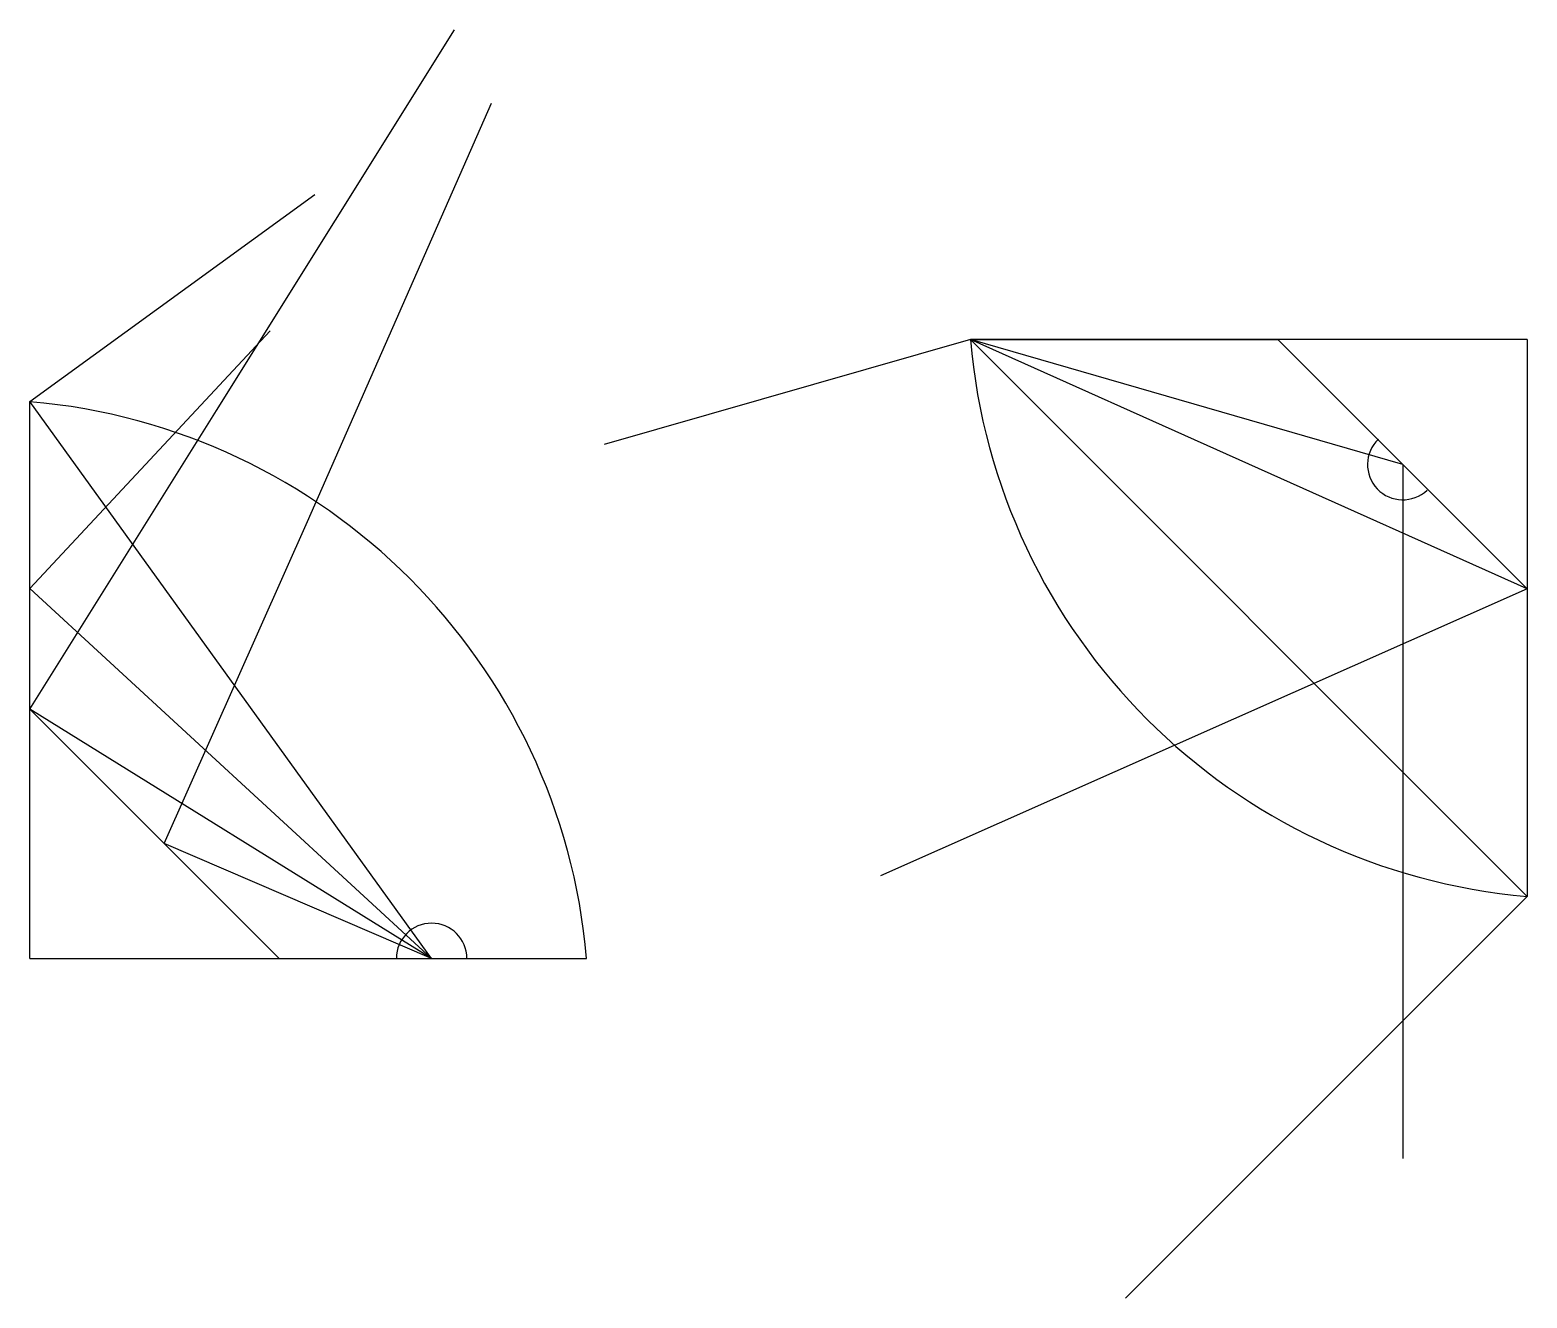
# Model space of a CAD drawing. Header units: millimetres. Extents: x 10 to 52.5, y 0.4 to 36.3.
import ezdxf

# ---------------------------------------------------------------- set-up
doc = ezdxf.new("R2010")
doc.units = ezdxf.units.MM

msp = doc.modelspace()

# ---------------------------------------------------------------- linework, layer by layer
for p, q in [((15.299, 25.552), (22.046, 36.348)), ((17.875, 22.399), (23.103, 34.266)), ((10, 25.8), (18.09, 31.678)), ((10, 20.496), (16.82, 27.809)), ((36.69, 27.56), (26.296, 24.58)), ((52.49, 27.56), (36.69, 27.56)), ((36.69, 27.56), (45.419, 27.56)), ((52.49, 11.76), (36.69, 27.56)), ((52.49, 20.489), (36.69, 27.56)), ((48.962, 24.015), (36.69, 27.56)), ((45.419, 27.56), (52.49, 20.489)), ((52.49, 27.56), (52.49, 11.76)), ((10, 10), (10, 25.8)), ((10, 17.071), (10, 25.8)), ((10, 17.071), (10, 25.8)), ((21.4, 10), (10, 25.8)), ((10, 17.071), (15.299, 25.552)), ((48.962, 24.015), (48.962, 4.323)), ((13.808, 13.263), (17.875, 22.399)), ((21.4, 10), (10, 20.496)), ((52.49, 20.489), (34.137, 12.344)), ((52.49, 20.489), (52.49, 11.76)), ((52.49, 20.489), (52.49, 11.76)), ((17.071, 10), (10, 17.071)), ((21.4, 10), (10, 17.071)), ((21.4, 10), (13.808, 13.263)), ((52.49, 11.76), (41.092, 0.362)), ((10, 10), (25.8, 10))]:
    msp.add_line(p, q)
for centre, radius, start, end in [((53.987, 29.057), 17.361, 184.9459, 265.0541), ((8.503, 8.503), 17.361, 4.9459, 85.0541), ((48.962, 24.015), 1, 133.6629, 313.6629), ((21.4, 10), 1, 0, 180)]:
    msp.add_arc(centre, radius, start, end)

doc.saveas('drawing.dxf')
